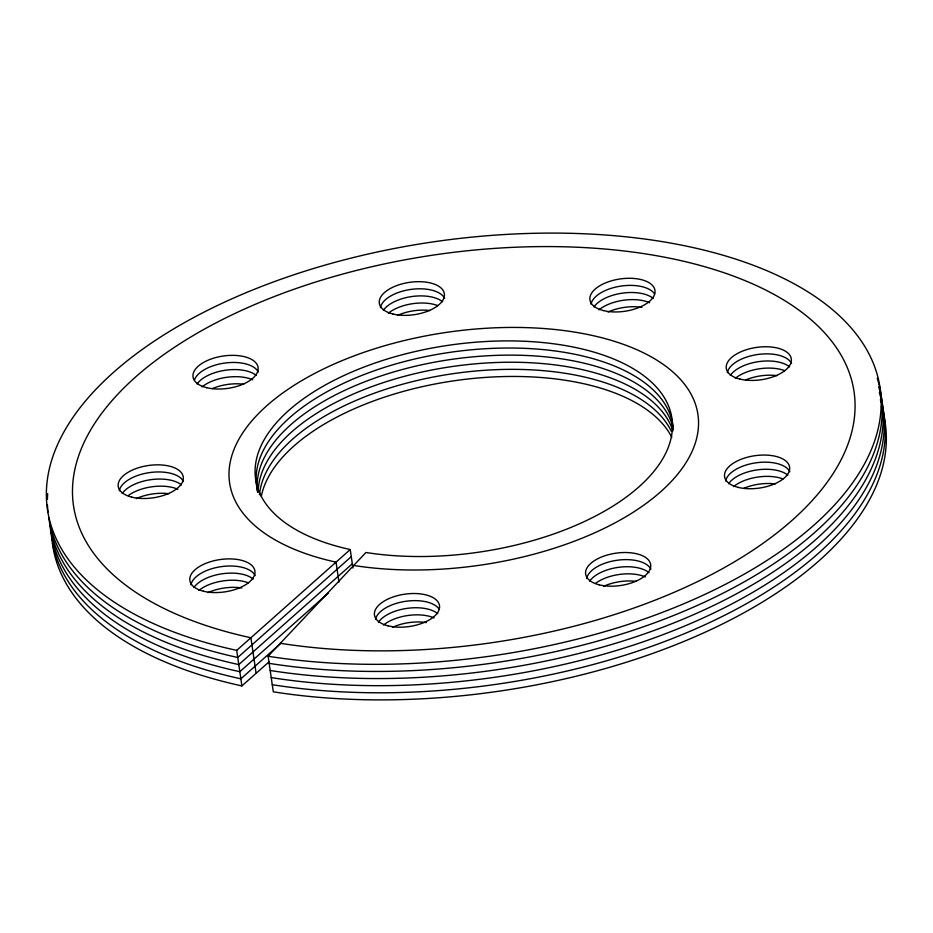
<?xml version="1.0" encoding="UTF-8"?>
<svg xmlns="http://www.w3.org/2000/svg" width="933" height="933" viewBox="0 0 933 933"><rect width="100%" height="100%" fill="white"/><g stroke="black" fill="none" stroke-linecap="round" stroke-linejoin="round"><path stroke-width="1.4" d="M881.405 406.835A420.713 209.085 -8.3 0 1 710.981 629.518A420.713 209.085 -8.3 0 1 273.299 691.808L268.109 656.249L365.934 552.488A210.357 104.543 -8.3 0 0 672.46 425.215A210.357 104.543 -8.3 0 0 363.497 367.252A210.357 104.543 -8.3 0 0 350.248 549.537L352.942 568.034M269.031 661.835L241.904 685.918L236.714 650.371L350.248 549.537M351.286 556.651L237.752 657.473A420.713 209.085 -8.3 0 1 48.644 517.523M352.324 563.765L238.79 664.588A420.713 209.085 -8.3 0 1 49.682 524.638M328.486 592.956L239.828 671.702A420.713 209.085 -8.3 0 1 50.51 530.364M280.868 643.28L240.866 678.816A420.713 209.085 -8.3 0 1 51.548 537.466M338.959 582.052L336.055 562.144A236.655 117.616 -8.3 0 1 350.971 357.071A236.655 117.616 -8.3 0 1 698.549 422.276A236.655 117.616 -8.3 0 1 353.712 565.456M256.097 673.323L250.907 637.764A394.426 196.023 -8.3 0 1 275.771 295.983A394.426 196.023 -8.3 0 1 855.071 404.642A394.426 196.023 -8.3 0 1 280.343 643.28M190.95 584.828A32.865 16.339 -8.3 0 1 221.179 566.658A32.865 16.339 -8.3 0 1 255.152 575.591M194.402 380.197A32.865 16.339 -8.3 0 1 225.424 362.972A32.865 16.339 -8.3 0 1 258.324 372.057M119.296 490.77A32.865 16.339 -8.3 0 1 149.537 472.599A32.865 16.339 -8.3 0 1 183.498 481.533M725.664 480.985A32.865 16.339 -8.3 0 1 755.893 462.826A32.865 16.339 -8.3 0 1 789.866 471.76M380.419 307.61A32.865 16.339 -8.3 0 1 410.66 289.452A32.865 16.339 -8.3 0 1 444.621 298.373M375.544 619.454A32.865 16.339 -8.3 0 1 404.712 601.447A32.865 16.339 -8.3 0 1 439.186 609.237M591.009 304.216A32.865 16.339 -8.3 0 1 620.177 286.209A32.865 16.339 -8.3 0 1 654.651 294M727.355 372.687A32.865 16.339 -8.3 0 1 757.596 354.517A32.865 16.339 -8.3 0 1 791.557 363.45M586.717 578.448A32.865 16.339 -8.3 0 1 616.958 560.278A32.865 16.339 -8.3 0 1 650.919 569.212M193.889 587.545A32.865 16.339 -8.3 0 1 222.217 573.772A32.865 16.339 -8.3 0 1 253.158 579.02M197.073 383.999A32.865 16.339 -8.3 0 1 225.401 370.238A32.865 16.339 -8.3 0 1 256.342 375.474M122.246 493.487A32.865 16.339 -8.3 0 1 150.575 479.714A32.865 16.339 -8.3 0 1 181.515 484.962M728.603 483.702A32.865 16.339 -8.3 0 1 756.931 469.929A32.865 16.339 -8.3 0 1 787.872 475.177M383.37 310.327A32.865 16.339 -8.3 0 1 411.698 296.554A32.865 16.339 -8.3 0 1 442.639 301.802M378.495 622.171A32.865 16.339 -8.3 0 1 406.823 608.398A32.865 16.339 -8.3 0 1 437.764 613.646M593.959 306.934A32.865 16.339 -8.3 0 1 622.288 293.16A32.865 16.339 -8.3 0 1 653.228 298.408M730.306 375.404A32.865 16.339 -8.3 0 1 758.634 361.631A32.865 16.339 -8.3 0 1 789.575 366.879M589.668 581.154A32.865 16.339 -8.3 0 1 617.996 567.392A32.865 16.339 -8.3 0 1 648.936 572.629M198.916 590.414A32.865 16.339 -8.3 0 1 248.33 582.822M202.099 386.88A32.865 16.339 -8.3 0 1 252.703 379.766M128.299 495.563A32.865 16.339 -8.3 0 1 177.865 489.254M733.63 486.583A32.865 16.339 -8.3 0 1 783.044 478.979M388.396 313.208A32.865 16.339 -8.3 0 1 437.799 305.604M383.521 625.04A32.865 16.339 -8.3 0 1 434.113 617.938M598.986 309.814A32.865 16.339 -8.3 0 1 649.578 302.7M735.332 378.285A32.865 16.339 -8.3 0 1 784.735 370.681M595.709 583.242A32.865 16.339 -8.3 0 1 645.286 576.932M208.024 592.642A32.865 16.339 -8.3 0 1 241.81 587.965M212.397 388.571A32.865 16.339 -8.3 0 1 243.711 384.244M136.381 498.584A32.865 16.339 -8.3 0 1 168.885 493.72M743.928 488.274A32.865 16.339 -8.3 0 1 775.241 483.935M397.505 315.424A32.865 16.339 -8.3 0 1 430.008 310.561M392.618 627.268A32.865 16.339 -8.3 0 1 426.404 622.591M608.083 312.03A32.865 16.339 -8.3 0 1 641.869 307.354M745.63 379.976A32.865 16.339 -8.3 0 1 776.932 375.637M603.791 586.262A32.865 16.339 -8.3 0 1 636.306 581.399M241.904 685.918A420.713 209.085 -8.3 0 1 52.4 543.193M236.714 650.371A420.713 209.085 -8.3 0 1 263.234 285.801A420.713 209.085 -8.3 0 1 881.16 401.703A420.713 209.085 -8.3 0 1 268.109 656.249M261.322 496.298A210.357 104.543 -8.3 0 1 454.779 380.687A210.357 104.543 -8.3 0 1 671.807 437.332M877.265 378.39A420.713 209.085 -8.3 0 1 706.829 601.074A420.713 209.085 -8.3 0 1 269.147 663.363M47.933 511.96A420.713 209.085 -8.3 0 1 47.455 504.928M47.42 499.283A420.713 209.085 -8.3 0 1 47.688 493.615M257.823 491.936A210.357 104.543 -8.3 0 1 445.018 353.094A210.357 104.543 -8.3 0 1 673.113 426.579M878.711 386.857A420.713 209.085 -8.3 0 1 706.736 608.724A420.713 209.085 -8.3 0 1 270.185 670.477M257.508 491.959A210.357 104.543 -8.3 0 1 448.925 359.765A210.357 104.543 -8.3 0 1 673.439 429.413M879.329 392.618A420.713 209.085 -8.3 0 1 708.905 615.302A420.713 209.085 -8.3 0 1 271.223 677.591M258.184 491.843A210.357 104.543 -8.3 0 1 451.385 366.657A210.357 104.543 -8.3 0 1 672.973 430.929M881.942 405.144A420.713 209.085 -8.3 0 1 705.371 624.527A420.713 209.085 -8.3 0 1 272.261 684.705M880.367 399.732A420.713 209.085 -8.3 0 1 881.195 402.426M259.479 494.688A210.357 104.543 -8.3 0 1 449.636 374.191A210.357 104.543 -8.3 0 1 671.352 431.396M203.452 591.207A32.865 16.339 -8.3 0 0 254.837 573.748A32.865 16.339 -8.3 0 0 208.829 562.237A32.865 16.339 -8.3 0 0 203.452 591.207M206.636 387.673A32.865 16.339 -8.3 0 0 258.021 370.214A32.865 16.339 -8.3 0 0 212.013 358.692A32.865 16.339 -8.3 0 0 206.636 387.673M131.81 497.149A32.865 16.339 -8.3 0 0 183.183 479.69A32.865 16.339 -8.3 0 0 137.174 468.179A32.865 16.339 -8.3 0 0 131.81 497.149M738.166 487.376A32.865 16.339 -8.3 0 0 789.551 469.905A32.865 16.339 -8.3 0 0 743.543 458.395A32.865 16.339 -8.3 0 0 738.166 487.376M392.933 314.001A32.865 16.339 -8.3 0 0 444.306 296.531A32.865 16.339 -8.3 0 0 398.298 285.02A32.865 16.339 -8.3 0 0 392.933 314.001M388.058 625.833A32.865 16.339 -8.3 0 0 439.431 608.374A32.865 16.339 -8.3 0 0 393.423 596.863A32.865 16.339 -8.3 0 0 388.058 625.833M603.523 310.596A32.865 16.339 -8.3 0 0 654.896 293.137A32.865 16.339 -8.3 0 0 608.887 281.626A32.865 16.339 -8.3 0 0 603.523 310.596M739.869 379.066A32.865 16.339 -8.3 0 0 791.242 361.607A32.865 16.339 -8.3 0 0 745.234 350.097A32.865 16.339 -8.3 0 0 739.869 379.066M599.231 584.828A32.865 16.339 -8.3 0 0 650.604 567.369A32.865 16.339 -8.3 0 0 604.596 555.858A32.865 16.339 -8.3 0 0 599.231 584.828"/></g></svg>
